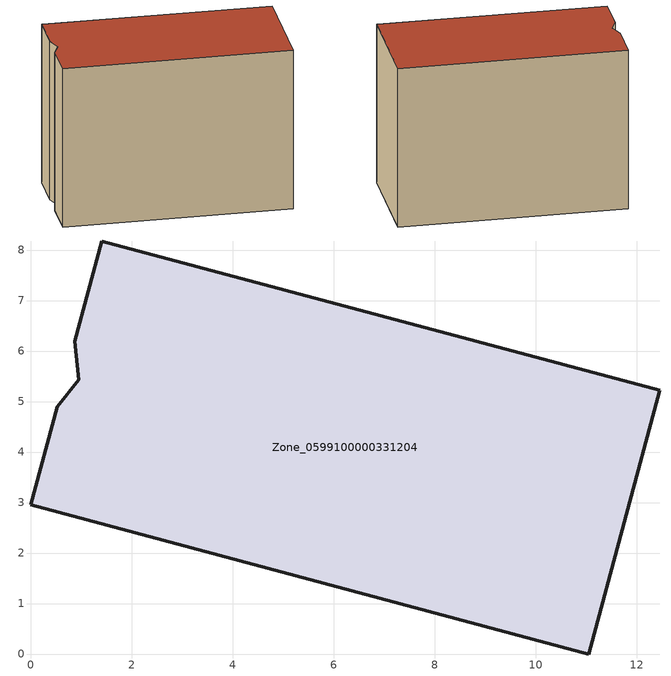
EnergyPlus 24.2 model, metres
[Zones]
Zone_0599100000331204
 floor ground (C_G): 0.94,5.43 0.86,6.19 1.4,8.18 12.45,5.22 11.05,0 0,2.96 0.52,4.9 z0
 wall outside (C_F): 12.45,5.22 1.4,8.18 0.86,6.19 0.94,5.43 0.52,4.9 0,2.96 11.05,0 12.45,5.22 z0:8.45
 roof outside (C_R): 0.86,6.19 0.94,5.43 0.52,4.9 0,2.96 11.05,0 12.45,5.22 1.4,8.18 z8.45
[BUILDING]
Pand.0599100000331204: North Axis=0; Terrain=City; Loads Convergence Tolerance Value=0.04; Temperature Convergence Tolerance Value=0.4; Solar Distribution=FullExterior; Maximum Number of Warmup Days=25; Minimum Number of Warmup Days=1
[Site:Location]
Rotterdam.The.Hague.AP_ZH_NLD Design_Conditions: Latitude=51.96; Longitude=4.45; Time Zone=1; Elevation=-4.5
[SITE:GROUNDTEMPERATURE:BUILDINGSURFACE]
18, 18, 18, 18, 18, 18, 18, 18, 18, 18, 18, 18
[MATERIAL] Thermal Absorptance=0.9; Solar Absorptance=0.7; Visible Absorptance=0.7
Name | Roughness | Thickness | Conductivity | Density | Specific Heat
G.TI.1975-1991 | MediumSmooth | 0.15 | 0.288461 | 540 | 1210
F.TI.1975-1991 | Rough | 0.3 | 0.230769 | 1920 | 840
R.TI.1975-1991 | MediumRough | 0.2 | 0.153846 | 1500 | 1000
[CONSTRUCTION]
C_G: G.TI.1975-1991
C_F: F.TI.1975-1991
C_R: R.TI.1975-1991
[ZONE]
Zone_0599100000331204: Type=1; Multiplier=1; Ceiling Height=Autocalculate; Volume=Autocalculate; Floor Area=autocalculate; Part of Total Floor Area=Yes
[ZONEINFILTRATION:DESIGNFLOWRATE]
Infil_Zone_0599100000331204: Zone or ZoneList or Space or SpaceList=Zone_0599100000331204; Schedule=AlwaysOn; Design Flow Rate Calculation Method=Flow/Area; Flow Rate per Floor Area=0.003; Constant Term Coefficient=1; Temperature Term Coefficient=0; Velocity Term Coefficient=0; Velocity Squared Term Coefficient=0
[HVACTEMPLATE:ZONE:IDEALLOADSAIRSYSTEM]
Zone_0599100000331204: Maximum Heating Supply Air Temperature=50; Minimum Cooling Supply Air Temperature=13; Maximum Heating Supply Air Humidity Ratio=0.0156; Minimum Cooling Supply Air Humidity Ratio=0.0077; Heating Limit=NoLimit; Cooling Limit=NoLimit; Dehumidification Control Type=ConstantSensibleHeatRatio; Cooling Sensible Heat Ratio=0.7; Dehumidification Setpoint=60; Humidification Control Type=None; Humidification Setpoint=30; Outdoor Air Method=None; Outdoor Air Flow Rate per Person=0.00944; Outdoor Air Flow Rate per Zone Floor Area=0; Outdoor Air Flow Rate per Zone=0; Demand Controlled Ventilation Type=None; Outdoor Air Economizer Type=NoEconomizer; Heat Recovery Type=None; Sensible Heat Recovery Effectiveness=0.7; Latent Heat Recovery Effectiveness=0.65
[ZONECONTROL:THERMOSTAT]
ThermostatControl_Zone_0599100000331204: Zone or ZoneList=Zone_0599100000331204; Control Type Schedule=DualSetpointControlType; Control 1=Thermostat_Zone_0599100000331204; Temperature Difference Between Cutout And Setpoint=0
[THERMOSTATSETPOINT:DUALSETPOINT]
Thermostat_Zone_0599100000331204: Heating Setpoint Temperature Schedule=HeatingSetpoint_Zone_0599100000331204; Cooling Setpoint Temperature Schedule=CoolingSetpoint_Zone_0599100000331204
[SCHEDULE:COMPACT]
HeatingSetpoint_Zone_0599100000331204: Through: 12/31, For: AllDays, Until: 24:00, 21
CoolingSetpoint_Zone_0599100000331204: Through: 12/31, For: AllDays, Until: 24:00, 24
DualSetpointControlType: Through: 12/31, For: AllDays, Until: 24:00, 4
AlwaysOn: Through: 12/31, For: AllDays, Until: 24:00, 1
